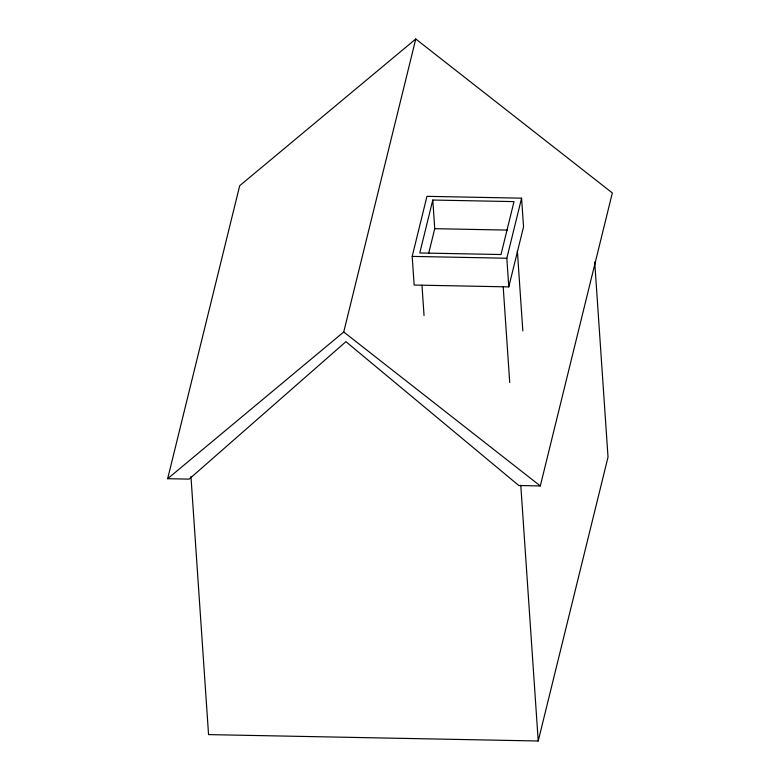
<?xml version="1.0" encoding="UTF-8"?>
<svg xmlns="http://www.w3.org/2000/svg" width="780" height="780" viewBox="0 0 780 780"><rect width="100%" height="100%" fill="white"/><g stroke="black" fill="none" stroke-linecap="round" stroke-linejoin="round"><path stroke-width="1.17" d="M167.661 478.706L239.694 185.718L415.769 39L612.339 192.943L540.306 485.94L518.817 485.521L345.92 341.669L189.15 479.125L167.661 478.706L343.736 331.988L415.769 39M412.201 256.396L426.962 196.336L521.586 198.178L523.546 226.834L508.775 286.884L414.151 285.051L412.201 256.396L506.825 258.238L521.586 198.178M432.793 200.041L419.776 252.964L501.004 254.534L514.01 201.611L432.793 200.041L434.743 228.686L428.668 253.393M190.954 476.434L208.553 734.604L538.219 741L608.02 457.109L594.711 261.963M434.743 228.686L507.478 230.1M343.736 331.988L540.306 485.94M517.364 250.877L522.824 330.886M506.825 258.238L508.775 286.884M520.786 485.257L538.219 741M503.197 286.825L509.73 382.59M421.98 285.256L424.047 315.559"/></g></svg>
